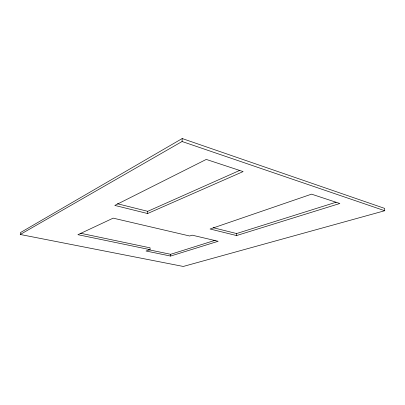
<?xml version="1.0" encoding="UTF-8"?>
<svg xmlns="http://www.w3.org/2000/svg" width="405" height="405" viewBox="0 0 405 405"><rect width="100%" height="100%" fill="white"/><g stroke="black" fill="none" stroke-linecap="round" stroke-linejoin="round"><path stroke-width="0.61" d="M236.566 235.563L339.83 203.492L311.541 194.157L210.089 229.007L236.566 235.563L236.586 233.548L336.104 202.222M20.25 234.48L182.078 141.512L182.204 138.545L384.588 208.373L384.75 210.727L183.273 266.455L20.25 234.48L20.493 232.561L182.204 138.545M80.57 233.255L150.098 247.84L149.992 249.652L146.033 251.014L170.591 256.056L170.672 254.299L215.187 240.286M147.597 213.536L243.116 171.583L206.261 159.423L114.812 205.421L147.597 213.536L147.729 211.324L239.689 170.424M170.591 256.056L218.153 241.284L192.152 235.168L189.707 236.009L113.177 218.148L77.917 234.687L149.992 249.652M148.589 249.723L170.672 254.299M117.415 203.745L147.729 211.324M213.146 227.686L236.586 233.548M182.078 141.512L384.75 210.727"/></g></svg>
